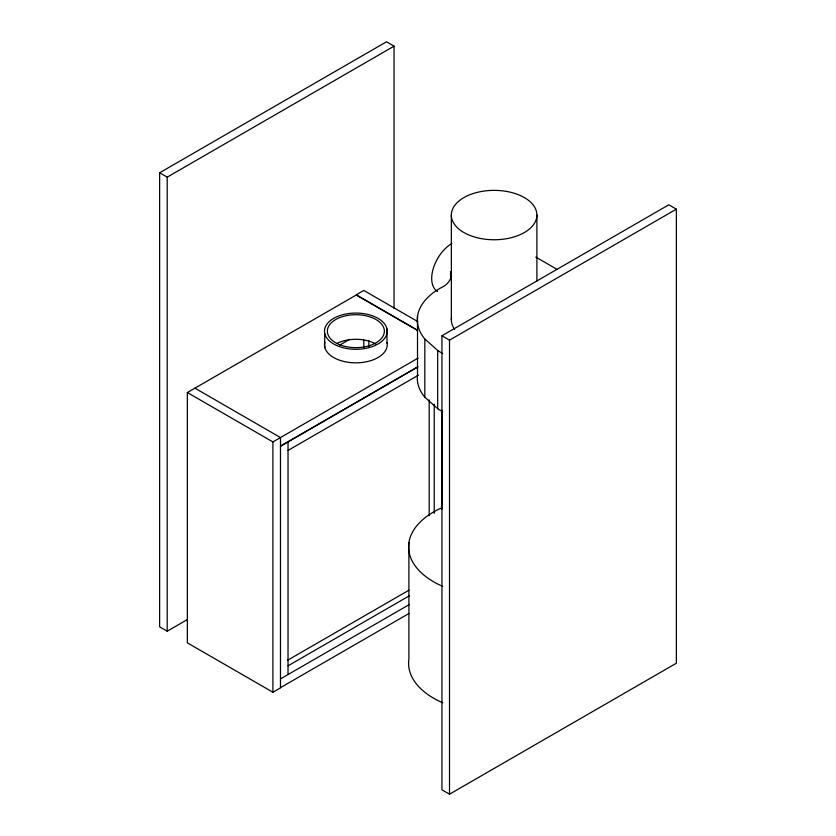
<?xml version="1.0" encoding="UTF-8"?>
<svg xmlns="http://www.w3.org/2000/svg" width="836" height="836" viewBox="0 0 836 836"><rect width="100%" height="100%" fill="white"/><g stroke="black" fill="none" stroke-linecap="round" stroke-linejoin="round"><path stroke-width="1.25" d="M187.504 619.476L167.19 631.201L159.634 626.843L159.634 172.78L386.493 41.8L394.049 46.168L394.049 308.421M159.634 172.78L167.19 177.148L394.049 46.168M194.924 388.165L280.478 437.562L280.478 687.882L272.912 692.239L187.358 642.853L187.358 392.533L356.24 295.024L417.028 330.126M339.604 345.153L349.73 339.311M441.951 335.769L668.81 204.799L676.366 209.157L676.366 663.22L449.507 794.2L441.951 789.832L441.951 335.769L449.507 340.137L676.366 209.157M187.358 392.533L272.912 441.93L418.104 358.101M280.478 446.069L417.363 367.035M280.478 446.288L418.104 366.826M288.033 450.437L418.491 375.124M287.49 660.315L408.95 590.195M288.033 665.822L409.494 595.702M280.478 678.926L409.494 604.438M280.478 687.652L409.086 613.405M535.834 257.122L556.975 269.328M417.843 321.63L363.806 290.437L356.24 294.805L417.028 329.896M450.907 279.224L450.907 271.46A31.862 18.392 0 0 1 444.125 286.152A76.849 44.371 0 0 0 424.834 339.019L437.698 350.472A90.591 52.302 0 0 0 442.725 353.597M417.509 316.436L417.509 374.653A76.849 44.371 0 0 0 424.834 397.225L437.698 408.679A90.591 52.302 0 0 0 442.725 411.814M536.911 215.061A42.782 24.693 0 0 1 472.748 236.452A42.782 24.693 0 0 1 472.748 193.67A42.782 24.693 0 0 1 536.911 215.061L536.911 281.042M451.356 215.061L451.356 319.843M449.507 340.137L449.507 794.2M441.795 410.173L441.795 509.03M437.698 350.472L437.698 408.679M434.239 404.122L434.239 513.398M429.192 399.911L429.192 515.687M424.834 339.019L424.834 397.225M408.909 542.585L408.909 659.019A85.554 49.397 0 0 0 442.693 702.773M386.984 328.956L386.984 343.178M368.843 340.356L368.843 346.867M363.806 340.053L363.806 347.86M324.713 333.397L324.713 347.619M288.033 441.701L288.033 674.558M272.912 441.93L272.912 692.239M167.19 177.148L167.19 631.201M442.693 586.339A85.554 49.397 0 0 1 442.38 507.546M454.617 329.3A42.782 24.693 0 0 1 451.524 317.701M437.594 291.513A28.518 16.469 -60 0 1 433.226 268.659A28.518 16.469 -60 0 1 451.848 243.527M336.762 343.512A28.518 16.469 0 0 1 376.012 344.108M386.984 342.509A31.371 18.11 0 0 1 355.603 362.845A31.371 18.11 0 0 1 324.786 342.227M336.553 345.456A31.371 18.11 0 0 0 386.922 333.679A31.371 18.11 0 0 0 344.077 314.388A31.371 18.11 0 0 0 336.553 345.456M341.59 345.435A28.518 16.469 0 0 0 384.372 331.171A28.518 16.469 0 0 0 341.59 316.917A28.518 16.469 0 0 0 341.59 345.435"/></g></svg>
